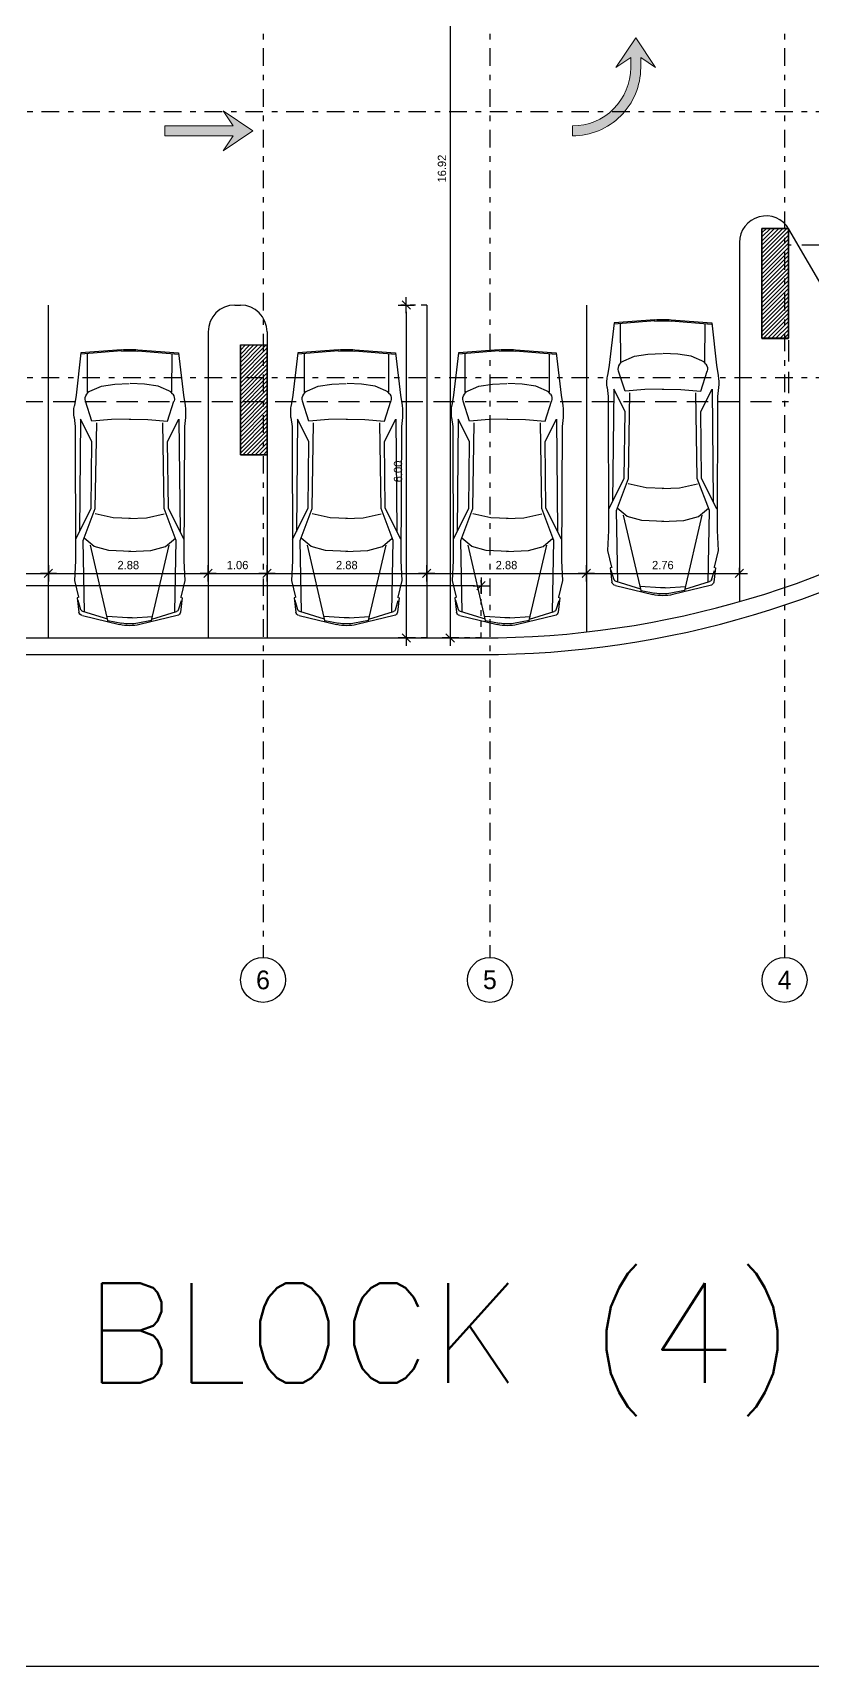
# Model space of a CAD drawing. Extents: x 185 to 567, y -69 to 170.
# Drawn here: x 344.62 to 358.68, y 22.34 to 51.79 of the extents above; entities that cross this region are included whole.
import ezdxf
from ezdxf.enums import TextEntityAlignment as Align

# ---------------------------------------------------------------- set-up
doc = ezdxf.new("R2010")
doc.units = 0
doc.header["$LTSCALE"] = 0.25
doc.header["$MEASUREMENT"] = 0
doc.header["$PDMODE"] = 35
doc.header["$PDSIZE"] = -1
for name, pattern in [('B4-PLANS$0$DASHDOT', [25.4, 12.7, -6.35, 0, -6.35]), ('B4-PLANS$0$DOT2', [0.125, 0, -0.125]), ('B4-PLANS$0$HIDDEN', [9.525, 6.35, -3.175]), ('DOT2', [0.125, 0, -0.125])]:
    doc.linetypes.add(name, pattern=pattern)
doc.layers.get('0').update_dxf_attribs({"linetype": 'CONTINUOUS'})
doc.layers.get('Defpoints').update_dxf_attribs({"linetype": 'CONTINUOUS'})
for name, color, linetype in [('A-AX', 1, 'B4-PLANS$0$DASHDOT'), ('A-AXM', 4, 'CONTINUOUS'), ('A-COL', 11, 'CONTINUOUS'), ('A-EDM', 2, 'CONTINUOUS'), ('A-HDN', 2, 'B4-PLANS$0$HIDDEN'), ('A-IDM', 221, 'CONTINUOUS'), ('A-PARKING', 2, 'CONTINUOUS'), ('A-PAV', 3, 'CONTINUOUS'), ('A-SYMB-50', 4, 'CONTINUOUS'), ('A-WL', 7, 'CONTINUOUS')]:
    doc.layers.add(name, color=color, linetype=linetype)
doc.layers.add('A-COLH', color=1, linetype='CONTINUOUS', lineweight=9)
doc.layers.add('A-TRF-MRK-15', color=45, linetype='CONTINUOUS', lineweight=15)
doc.styles.add('B4-PLANS$0$ROMANS', font='romans.shx')
doc.styles.add('B4-PLANS$0$XA', font='XARAB.SHX')
doc.styles.add('XARAB', font='xarab.shx')
doc.dimstyles.new('DIM100', dxfattribs={"dimtxt": 0.15, "dimasz": 0.12, "dimexe": 0.1, "dimexo": 0, "dimgap": 0.05, "dimtad": 1, "dimzin": 3, "dimdsep": 46, "dimtxsty": 'XARAB', "dimblk": 'DTICK', "dimcen": 0.09, "dimclrd": 256, "dimclre": 4, "dimclrt": 3, "dimadec": 0, "dimazin": 3, "dimtfac": 1, "dimtix": 1, "dimtmove": 2, "dimatfit": 0, "dimldrblk": 'DTICK', "dimfxl": 0.15, "dimtolj": 1, "dimtzin": 3, "dimlwd": -3, "dimlwe": -3, "dimarcsym": 0})

# ---------------------------------------------------------------- blocks, each defined once
blk = doc.blocks.new('col-base-gr')
at = {"layer": 'A-COLH'}
h = blk.add_hatch(dxfattribs=at)
h.set_pattern_fill('ANSI31', color=256, scale=0.35, style=0)
h.set_pattern_definition([(45, (-443.091258, -51.86483), (-0.0309359217, 0.0309359217), [])])
h.paths.add_polyline_path([(20.033, -6.476), (20.433, -6.476), (20.433, -8.126), (20.033, -8.126)])
h = blk.add_hatch(dxfattribs=at)
h.set_pattern_fill('ANSI31', color=256, scale=0.35, style=0)
h.set_pattern_definition([(45, (-443.341257, -53.21483), (-0.0309359217, 0.0309359217), [])])
h.paths.add_polyline_path([(12.193, -8.226), (12.593, -8.226), (12.593, -9.876), (12.193, -9.876)])
at = {"layer": 'A-COL'}
for points in [[(20.033, -6.476), (20.433, -6.476), (20.433, -8.126), (20.033, -8.126)], [(12.193, -8.226), (12.593, -8.226), (12.593, -9.876), (12.193, -9.876)]]:
    blk.add_lwpolyline(points, close=True, dxfattribs=at)
blk = doc.blocks.new('B4-PLANS$0$ACRU1')
at = {"color": 2}
blk.add_circle((0, 0), 600, dxfattribs=at)
at = {"style": 'B4-PLANS$0$ROMANS'}
blk.add_attdef('A', text='', height=450, dxfattribs=at).set_placement((0, 0), align=Align.MIDDLE)
blk = doc.blocks.new('DTICK')
for p, q in [((-1.21, 0), (1.21, 0)), ((0, 1.21), (0, -1.21))]:
    blk.add_line(p, q)
at = {"color": 3}
blk.add_line((-0.63, -0.63), (0.63, 0.63), dxfattribs=at)
blk = doc.blocks.new('*D550')
at = {"layer": 'A-EDM', "color": 4, "linetype": 'DOT2', "lineweight": -3, "ltscale": 2, "transparency": 16777216}
for p, q in [((352.706, 57.797), (354.222, 59.735)), ((366.034, 47.374), (367.55, 49.311))]:
    blk.add_line(p, q, dxfattribs=at)
at = {"layer": 'A-EDM', "linetype": 'ByBlock', "lineweight": -3, "ltscale": 2, "transparency": 16777216}
blk.add_line((354.254, 59.582), (367.393, 49.306), dxfattribs=at)
at = {"layer": 'Defpoints', "color": 0, "linetype": 'ByBlock', "ltscale": 2, "transparency": 16777216}
for p in [(352.706, 57.797), (367.488, 49.232), (366.034, 47.374)]:
    blk.add_point(p, dxfattribs=at)
at = {"layer": 'A-EDM', "linetype": 'ByBlock', "lineweight": -3, "ltscale": 2, "transparency": 16777216, "xscale": 0.12, "yscale": 0.12, "zscale": 0.12}
for p, rotation in [((354.16, 59.656), 141.972027020678), ((367.488, 49.232), 321.972027020678)]:
    blk.add_blockref('DTICK', p, dxfattribs=dict(at, rotation=rotation))
at = {"layer": 'A-EDM', "color": 3, "linetype": 'ByBlock', "ltscale": 2, "transparency": 16777216, "insert": (360.915, 54.561), "char_height": 0.15, "attachment_point": 5, "rotation": 321.972, "style": 'XARAB'}
blk.add_mtext('\\A1;16.92', dxfattribs=at)
blk = doc.blocks.new('*D551')
at = {"layer": 'A-IDM', "color": 4, "linetype": 'DOT2', "lineweight": -3, "ltscale": 2, "transparency": 16777216}
for p, q in [((352.706, 57.797), (352.049, 57.797)), ((352.706, 40.877), (352.049, 40.877))]:
    blk.add_line(p, q, dxfattribs=at)
at = {"layer": 'A-IDM', "linetype": 'ByBlock', "lineweight": -3, "ltscale": 2, "transparency": 16777216}
blk.add_line((352.149, 57.677), (352.149, 40.997), dxfattribs=at)
at = {"layer": 'Defpoints', "color": 0, "linetype": 'ByBlock', "ltscale": 2, "transparency": 16777216}
for p in [(352.706, 57.797), (352.149, 40.877), (352.706, 40.877)]:
    blk.add_point(p, dxfattribs=at)
at = {"layer": 'A-IDM', "linetype": 'ByBlock', "lineweight": -3, "ltscale": 2, "transparency": 16777216, "xscale": 0.12, "yscale": 0.12, "zscale": 0.12}
for p, rotation in [((352.149, 57.797), 90), ((352.149, 40.877), 270)]:
    blk.add_blockref('DTICK', p, dxfattribs=dict(at, rotation=rotation))
at = {"layer": 'A-IDM', "color": 3, "linetype": 'ByBlock', "ltscale": 2, "transparency": 16777216, "insert": (352.001, 49.337), "char_height": 0.15, "attachment_point": 5, "rotation": 90, "style": 'XARAB'}
blk.add_mtext('\\A1;16.92', dxfattribs=at)
blk = doc.blocks.new('B4-PLANS$0$CAR')
for p, q in [((0.798, 0.524), (0.577, 0.498)), ((0.613, 0.465), (0.753, 0.51)), ((0.804, 0.496), (0.798, 0.524)), ((1.062, 0.565), (0.805, 0.503)), ((1.368, 0.55), (1.062, 0.565)), ((3.435, 0.556), (1.368, 0.55)), ((1.7, 0.546), (2.174, 0.309)), ((3.572, 0.572), (3.435, 0.556)), ((3.918, 0.541), (3.755, 0.567)), ((4.569, 0.466), (3.918, 0.541)), ((0.522, 0.444), (0.385, -0.131)), ((0.424, 0.045), (1.607, 0.319)), ((0.469, 0.053), (0.584, 0.434)), ((0.582, 0.41), (1.68, 0.43)), ((1.524, 0.038), (1.585, 0.263)), ((1.585, 0.263), (1.713, 0.416)), ((1.68, 0.43), (2.171, 0.244)), ((3.548, 0.471), (1.815, 0.488)), ((2.174, 0.309), (3.201, 0.297)), ((3.201, 0.297), (3.548, 0.471)), ((3.514, 0.296), (3.825, 0.396)), ((3.543, -0.007), (3.514, 0.296)), ((3.93, 0.376), (3.973, 0.344)), ((3.965, 0.363), (4.554, 0.365)), ((3.965, 0.363), (4.056, 0.151)), ((4.597, -0.16), (4.55, 0.465)), ((4.616, -0.16), (4.569, 0.466)), ((0.446, 0.05), (0.406, -0.163)), ((0.489, -0.25), (0.506, 0.063)), ((1.507, -0.302), (1.524, 0.038)), ((2.026, -0.031), (2.089, 0.246)), ((2.171, 0.244), (3.49, 0.223)), ((4.056, 0.151), (4.087, -0.057)), ((2.017, -0.299), (2.026, -0.031)), ((3.546, -0.296), (3.543, -0.007)), ((4.087, -0.057), (4.095, -0.279)), ((0.522, -1.017), (0.385, -0.442)), ((0.446, -0.622), (0.406, -0.409)), ((0.489, -0.322), (0.506, -0.636)), ((1.507, -0.271), (1.524, -0.611)), ((2.017, -0.274), (2.026, -0.542)), ((3.546, -0.277), (3.543, -0.565)), ((4.087, -0.516), (4.095, -0.293)), ((4.597, -0.413), (4.55, -1.038)), ((4.616, -0.413), (4.569, -1.039)), ((0.424, -0.618), (1.607, -0.892)), ((0.469, -0.626), (0.584, -1.007)), ((1.524, -0.611), (1.585, -0.836)), ((2.026, -0.542), (2.089, -0.818)), ((3.543, -0.565), (3.514, -0.869)), ((3.965, -0.935), (4.056, -0.724)), ((4.056, -0.724), (4.087, -0.516)), ((0.582, -0.983), (1.68, -1.003)), ((1.585, -0.836), (1.713, -0.989)), ((1.68, -1.003), (2.171, -0.817)), ((1.7, -1.119), (2.174, -0.881)), ((2.171, -0.817), (3.49, -0.795)), ((2.174, -0.881), (3.201, -0.87)), ((3.201, -0.87), (3.548, -1.044)), ((3.514, -0.869), (3.825, -0.968)), ((3.93, -0.949), (3.973, -0.916)), ((3.965, -0.935), (4.554, -0.938)), ((0.798, -1.096), (0.577, -1.07)), ((0.613, -1.038), (0.753, -1.082)), ((0.804, -1.069), (0.798, -1.096)), ((1.062, -1.137), (0.805, -1.076)), ((1.368, -1.122), (1.062, -1.137)), ((3.435, -1.129), (1.368, -1.122)), ((3.548, -1.044), (1.815, -1.061)), ((3.572, -1.144), (3.435, -1.129)), ((3.918, -1.113), (3.755, -1.14)), ((4.569, -1.039), (3.918, -1.113))]:
    blk.add_line(p, q)
at = {"extrusion": (0, 0, -1)}
for centre, major_axis, start_param, end_param in [((3.647, -0.304), (0, -0.88), 3.043405, 3.282468), ((0.583, 0.425), (0, -0.0734), 1.838504, 3.040186), ((0.625, 0.418), (0, -0.0489), 1.906085, 2.871308), ((3.86, 0.254), (0, -0.147), 2.870532, 3.730396), ((0.877, -0.286), (0, 0.587), 4.444681, 4.980097), ((0.905, -0.286), (0, 0.587), 4.501296, 4.923482), ((0.998, -0.286), (0, 0.587), 4.65084, 4.773938), ((3.325, -0.286), (0, 1.467), 1.484564, 1.657029), ((3.345, -0.286), (0, 1.467), 1.484564, 1.657029), ((3.86, -0.827), (0, 0.147), 2.55279, 3.412653), ((0.583, -0.997), (0, 0.0734), 3.243, 4.444681), ((0.625, -0.991), (0, 0.0489), 3.411877, 4.3771), ((3.647, -0.268), (0, 0.88), 3.000717, 3.23978)]:
    blk.add_ellipse(centre, major_axis=major_axis, ratio=0.869565, start_param=start_param, end_param=end_param, dxfattribs=at)
blk = doc.blocks.new('*D157')
at = {"layer": 'A-IDM', "color": 4, "linetype": 'DOT2', "lineweight": -3, "transparency": 16777216}
for p, q in [((318.425, 40.877), (318.425, 41.918)), ((352.706, 40.877), (352.706, 41.918))]:
    blk.add_line(p, q, dxfattribs=at)
at = {"layer": 'A-IDM', "linetype": 'ByBlock', "lineweight": -3, "transparency": 16777216}
blk.add_line((352.586, 41.818), (318.545, 41.818), dxfattribs=at)
at = {"layer": 'Defpoints', "color": 0, "linetype": 'ByBlock', "transparency": 16777216}
for p in [(318.425, 41.818), (318.425, 40.877), (352.706, 40.877)]:
    blk.add_point(p, dxfattribs=at)
at = {"layer": 'A-IDM', "linetype": 'ByBlock', "lineweight": -3, "transparency": 16777216, "xscale": 0.12, "yscale": 0.12, "zscale": 0.12}
for p, rotation in [((318.425, 41.818), 180.0000000001768), ((352.706, 41.818), 1.767386237361279e-10)]:
    blk.add_blockref('DTICK', p, dxfattribs=dict(at, rotation=rotation))
at = {"layer": 'A-IDM', "color": 3, "linetype": 'ByBlock', "transparency": 16777216, "insert": (335.566, 41.966), "char_height": 0.15, "attachment_point": 5, "style": 'XARAB'}
blk.add_mtext('\\A1;34.28', dxfattribs=at)
blk = doc.blocks.new('T-MARK')
blk.add_hatch(color=1).paths.add_polyline_path([(0, 0), (600, -900), (150, -600), (150, -2650), (-150, -2650), (-150, -600), (-600, -900)])
blk.add_lwpolyline([(0, 0), (600, -900), (150, -600), (150, -2650), (-150, -2650), (-150, -600), (-600, -900)], close=True)
blk = doc.blocks.new('*D249')
at = {"layer": 'A-PAV', "color": 4, "linetype": 'DOT2', "lineweight": -3, "transparency": 16777216}
for p, q in [((344.903, 42.041), (344.903, 42.141)), ((342.023, 42.041), (342.023, 41.941))]:
    blk.add_line(p, q, dxfattribs=at)
at = {"layer": 'A-PAV', "linetype": 'ByBlock', "lineweight": -3, "transparency": 16777216}
blk.add_line((342.143, 42.041), (344.783, 42.041), dxfattribs=at)
at = {"layer": 'Defpoints', "color": 0, "linetype": 'ByBlock', "transparency": 16777216}
for p in [(342.023, 42.041), (344.903, 42.041), (344.903, 42.041)]:
    blk.add_point(p, dxfattribs=at)
at = {"layer": 'A-PAV', "linetype": 'ByBlock', "lineweight": -3, "transparency": 16777216, "xscale": 0.12, "yscale": 0.12, "zscale": 0.12, "rotation": 180}
blk.add_blockref('DTICK', (342.023, 42.041), dxfattribs=at)
at = {"layer": 'A-PAV', "linetype": 'ByBlock', "lineweight": -3, "transparency": 16777216, "xscale": 0.12, "yscale": 0.12, "zscale": 0.12}
blk.add_blockref('DTICK', (344.903, 42.041), dxfattribs=at)
at = {"layer": 'A-PAV', "color": 3, "linetype": 'ByBlock', "transparency": 16777216, "insert": (343.463, 42.189), "char_height": 0.15, "attachment_point": 5, "style": 'XARAB'}
blk.add_mtext('\\A1;2.88', dxfattribs=at)
blk = doc.blocks.new('*D250')
at = {"layer": 'A-PAV', "color": 4, "linetype": 'DOT2', "lineweight": -3, "transparency": 16777216}
for p, q in [((344.903, 42.041), (344.903, 42.141)), ((347.783, 42.041), (347.783, 42.141))]:
    blk.add_line(p, q, dxfattribs=at)
at = {"layer": 'A-PAV', "linetype": 'ByBlock', "lineweight": -3, "transparency": 16777216}
blk.add_line((345.023, 42.041), (347.663, 42.041), dxfattribs=at)
at = {"layer": 'Defpoints', "color": 0, "linetype": 'ByBlock', "transparency": 16777216}
for p in [(344.903, 42.041), (347.783, 42.041), (347.783, 42.041)]:
    blk.add_point(p, dxfattribs=at)
at = {"layer": 'A-PAV', "linetype": 'ByBlock', "lineweight": -3, "transparency": 16777216, "xscale": 0.12, "yscale": 0.12, "zscale": 0.12, "rotation": 180}
blk.add_blockref('DTICK', (344.903, 42.041), dxfattribs=at)
at = {"layer": 'A-PAV', "linetype": 'ByBlock', "lineweight": -3, "transparency": 16777216, "xscale": 0.12, "yscale": 0.12, "zscale": 0.12}
blk.add_blockref('DTICK', (347.783, 42.041), dxfattribs=at)
at = {"layer": 'A-PAV', "color": 3, "linetype": 'ByBlock', "transparency": 16777216, "insert": (346.343, 42.189), "char_height": 0.15, "attachment_point": 5, "style": 'XARAB'}
blk.add_mtext('\\A1;2.88', dxfattribs=at)
blk = doc.blocks.new('*D251')
at = {"layer": 'A-PAV', "color": 4, "linetype": 'DOT2', "lineweight": -3, "transparency": 16777216}
for p, q in [((347.783, 42.041), (347.783, 42.141)), ((348.845, 42.041), (348.845, 42.141))]:
    blk.add_line(p, q, dxfattribs=at)
at = {"layer": 'A-PAV', "linetype": 'ByBlock', "lineweight": -3, "transparency": 16777216}
blk.add_line((347.903, 42.041), (348.725, 42.041), dxfattribs=at)
at = {"layer": 'Defpoints', "color": 0, "linetype": 'ByBlock', "transparency": 16777216}
for p in [(347.783, 42.041), (348.845, 42.041), (348.845, 42.041)]:
    blk.add_point(p, dxfattribs=at)
at = {"layer": 'A-PAV', "linetype": 'ByBlock', "lineweight": -3, "transparency": 16777216, "xscale": 0.12, "yscale": 0.12, "zscale": 0.12, "rotation": 180}
blk.add_blockref('DTICK', (347.783, 42.041), dxfattribs=at)
at = {"layer": 'A-PAV', "linetype": 'ByBlock', "lineweight": -3, "transparency": 16777216, "xscale": 0.12, "yscale": 0.12, "zscale": 0.12}
blk.add_blockref('DTICK', (348.845, 42.041), dxfattribs=at)
at = {"layer": 'A-PAV', "color": 3, "linetype": 'ByBlock', "transparency": 16777216, "insert": (348.314, 42.189), "char_height": 0.15, "attachment_point": 5, "style": 'XARAB'}
blk.add_mtext('\\A1;1.06', dxfattribs=at)
blk = doc.blocks.new('*D252')
at = {"layer": 'A-PAV', "color": 4, "linetype": 'DOT2', "lineweight": -3, "transparency": 16777216}
for p, q in [((348.845, 42.041), (348.845, 42.141)), ((351.725, 42.041), (351.725, 42.141))]:
    blk.add_line(p, q, dxfattribs=at)
at = {"layer": 'A-PAV', "linetype": 'ByBlock', "lineweight": -3, "transparency": 16777216}
blk.add_line((348.965, 42.041), (351.605, 42.041), dxfattribs=at)
at = {"layer": 'Defpoints', "color": 0, "linetype": 'ByBlock', "transparency": 16777216}
for p in [(348.845, 42.041), (351.725, 42.041), (351.725, 42.041)]:
    blk.add_point(p, dxfattribs=at)
at = {"layer": 'A-PAV', "linetype": 'ByBlock', "lineweight": -3, "transparency": 16777216, "xscale": 0.12, "yscale": 0.12, "zscale": 0.12, "rotation": 180}
blk.add_blockref('DTICK', (348.845, 42.041), dxfattribs=at)
at = {"layer": 'A-PAV', "linetype": 'ByBlock', "lineweight": -3, "transparency": 16777216, "xscale": 0.12, "yscale": 0.12, "zscale": 0.12}
blk.add_blockref('DTICK', (351.725, 42.041), dxfattribs=at)
at = {"layer": 'A-PAV', "color": 3, "linetype": 'ByBlock', "transparency": 16777216, "insert": (350.285, 42.189), "char_height": 0.15, "attachment_point": 5, "style": 'XARAB'}
blk.add_mtext('\\A1;2.88', dxfattribs=at)
blk = doc.blocks.new('*D253')
at = {"layer": 'A-PAV', "color": 4, "linetype": 'DOT2', "lineweight": -3, "transparency": 16777216}
for p, q in [((351.725, 42.041), (351.725, 42.141)), ((354.605, 42.041), (354.605, 42.141))]:
    blk.add_line(p, q, dxfattribs=at)
at = {"layer": 'A-PAV', "linetype": 'ByBlock', "lineweight": -3, "transparency": 16777216}
blk.add_line((351.845, 42.041), (354.485, 42.041), dxfattribs=at)
at = {"layer": 'Defpoints', "color": 0, "linetype": 'ByBlock', "transparency": 16777216}
for p in [(351.725, 42.041), (354.605, 42.041), (354.605, 42.041)]:
    blk.add_point(p, dxfattribs=at)
at = {"layer": 'A-PAV', "linetype": 'ByBlock', "lineweight": -3, "transparency": 16777216, "xscale": 0.12, "yscale": 0.12, "zscale": 0.12, "rotation": 180}
blk.add_blockref('DTICK', (351.725, 42.041), dxfattribs=at)
at = {"layer": 'A-PAV', "linetype": 'ByBlock', "lineweight": -3, "transparency": 16777216, "xscale": 0.12, "yscale": 0.12, "zscale": 0.12}
blk.add_blockref('DTICK', (354.605, 42.041), dxfattribs=at)
at = {"layer": 'A-PAV', "color": 3, "linetype": 'ByBlock', "transparency": 16777216, "insert": (353.165, 42.189), "char_height": 0.15, "attachment_point": 5, "style": 'XARAB'}
blk.add_mtext('\\A1;2.88', dxfattribs=at)
blk = doc.blocks.new('*D254')
at = {"layer": 'A-PAV', "color": 4, "linetype": 'DOT2', "lineweight": -3, "transparency": 16777216}
for p, q in [((354.605, 42.041), (354.605, 42.141)), ((357.365, 42.041), (357.365, 42.141))]:
    blk.add_line(p, q, dxfattribs=at)
at = {"layer": 'A-PAV', "linetype": 'ByBlock', "lineweight": -3, "transparency": 16777216}
blk.add_line((354.725, 42.041), (357.245, 42.041), dxfattribs=at)
at = {"layer": 'Defpoints', "color": 0, "linetype": 'ByBlock', "transparency": 16777216}
for p in [(354.605, 42.041), (357.365, 42.041), (357.365, 42.041)]:
    blk.add_point(p, dxfattribs=at)
at = {"layer": 'A-PAV', "linetype": 'ByBlock', "lineweight": -3, "transparency": 16777216, "xscale": 0.12, "yscale": 0.12, "zscale": 0.12, "rotation": 180}
blk.add_blockref('DTICK', (354.605, 42.041), dxfattribs=at)
at = {"layer": 'A-PAV', "linetype": 'ByBlock', "lineweight": -3, "transparency": 16777216, "xscale": 0.12, "yscale": 0.12, "zscale": 0.12}
blk.add_blockref('DTICK', (357.365, 42.041), dxfattribs=at)
at = {"layer": 'A-PAV', "color": 3, "linetype": 'ByBlock', "transparency": 16777216, "insert": (355.985, 42.189), "char_height": 0.15, "attachment_point": 5, "style": 'XARAB'}
blk.add_mtext('\\A1;2.76', dxfattribs=at)
blk = doc.blocks.new('dsf')
at = {"layer": 'A-HDN', "ltscale": 0.2}
for p, q in [((315.009, -12.239), (315.009, -14.589)), ((318.859, -12.239), (315.009, -12.239)), ((293.479, -14.589), (315.009, -14.589))]:
    blk.add_line(p, q, dxfattribs=at)
blk = doc.blocks.new('*D1343')
at = {"layer": 'A-IDM', "color": 4, "linetype": 'B4-PLANS$0$DOT2', "lineweight": -3, "transparency": 16777216}
for p, q in [((351.725, 46.877), (351.257, 46.877)), ((351.725, 40.877), (351.257, 40.877))]:
    blk.add_line(p, q, dxfattribs=at)
at = {"layer": 'A-IDM', "linetype": 'ByBlock', "lineweight": -3, "transparency": 16777216}
blk.add_line((351.357, 46.757), (351.357, 40.997), dxfattribs=at)
at = {"layer": 'Defpoints', "color": 0, "linetype": 'ByBlock', "transparency": 16777216}
for p in [(351.725, 46.877), (351.357, 40.877), (351.725, 40.877)]:
    blk.add_point(p, dxfattribs=at)
at = {"layer": 'A-IDM', "linetype": 'ByBlock', "lineweight": -3, "transparency": 16777216, "xscale": 0.12, "yscale": 0.12, "zscale": 0.12}
for p, rotation in [((351.357, 46.877), 90), ((351.357, 40.877), 270)]:
    blk.add_blockref('DTICK', p, dxfattribs=dict(at, rotation=rotation))
at = {"layer": 'A-IDM', "color": 3, "linetype": 'ByBlock', "transparency": 16777216, "insert": (351.209, 43.877), "char_height": 0.15, "attachment_point": 5, "rotation": 90, "style": 'XARAB'}
blk.add_mtext('\\A1;6.00', dxfattribs=at)
blk = doc.blocks.new('*U1410')
h = blk.add_hatch(color=1)
edge = h.paths.add_edge_path()
edge.add_arc((0.885, 0.174), 0.875, 90, 180, ccw=False)
edge.add_line((0.885, 1.049), (0.885, 1.199))
edge.add_arc((0.885, 0.174), 1.025, 90, 180)
edge.add_line((-0.14, 0.174), (-0.14, 0.024))
edge.add_line((-0.14, 0.024), (-0.365, 0.174))
edge.add_line((-0.365, 0.174), (-0.065, -0.276))
edge.add_line((-0.065, -0.276), (0.235, 0.174))
edge.add_line((0.235, 0.174), (0.01, 0.024))
edge.add_line((0.01, 0.024), (0.01, 0.174))
blk.add_lwpolyline([(0.01, 0.174, -0.414214), (0.885, 1.049), (0.885, 1.199, 0.414214), (-0.14, 0.174), (-0.14, 0.024), (-0.365, 0.174), (-0.065, -0.276), (0.235, 0.174), (0.01, 0.024)], format="xyb", close=True)

msp = doc.modelspace()

# ---------------------------------------------------------------- linework, layer by layer
at = {"layer": 'A-AX', "ltscale": 0.1}
for p, q in [((348.773, 78.701), (348.773, 35.117)), ((352.865, 78.701), (352.865, 35.117)), ((358.181, 78.701), (358.181, 35.117)), ((302.885, 50.369), (374.837, 50.369)), ((302.885, 45.569), (374.837, 45.569))]:
    msp.add_line(p, q, dxfattribs=at)
at = {"layer": 'A-PAV'}
for p, q in [((357.365, 48.004), (357.365, 41.531)), ((361.211, 43.17), (358.26, 48.245)), ((344.903, 40.877), (344.903, 46.877)), ((348.263, 46.877), (348.365, 46.877)), ((351.725, 46.877), (351.725, 40.877)), ((354.605, 46.877), (354.605, 40.984)), ((347.783, 46.397), (347.783, 40.877)), ((348.845, 46.397), (348.845, 40.877))]:
    msp.add_line(p, q, dxfattribs=at)
for centre, start, end in [((357.845, 48.004), 30.1742, 180), ((348.263, 46.397), 90, 180), ((348.365, 46.397), 0, 90)]:
    msp.add_arc(centre, 0.48, start, end, dxfattribs=at)
at = {"layer": 'A-WL'}
msp.add_line((318.425, 40.877), (352.706, 40.877), dxfattribs=at)
msp.add_lwpolyline([(352.706, 40.577, 0.64529), (365.636, 69.17), (357.499, 78.421, -0.002709), (357.066, 78.133, -0.160497), (328.07, 70.279), (308.825, 71.315), (308.825, 50.177, 0.414214), (318.425, 40.577)], format="xyb", close=True, dxfattribs=at)
at = {"layer": 'A-WL', "linetype": 'ByBlock'}
for points in [[(357.773, 46.277), (358.253, 46.277), (358.253, 48.257), (357.773, 48.257)], [(348.365, 44.177), (348.845, 44.177), (348.845, 46.157), (348.365, 46.157)]]:
    msp.add_lwpolyline(points, close=True, dxfattribs=at)
at = {"layer": 'A-WL'}
msp.add_arc((352.706, 57.797), 16.92, 270, 41.335, dxfattribs=at)
at = {"layer": 'Defpoints'}
msp.add_lwpolyline([(379.261, 88.822), (296.433, 88.822), (296.433, 22.338), (379.261, 22.338)], close=True, dxfattribs=at)
msp.add_lwpolyline([(379.261, 88.822), (296.433, 88.822), (296.433, 22.338), (379.261, 22.338)], close=True, dxfattribs=at)

# ---------------------------------------------------------------- block references
at = {"linetype": 'ByBlock', "xscale": 1.2, "yscale": 1.2, "zscale": 1.2}
msp.add_blockref('col-base-gr', (333.733, 56.029), dxfattribs=at)
at = {"layer": 'A-AXM'}
ref = msp.add_blockref('B4-PLANS$0$ACRU1', (348.773, 34.712), dxfattribs=dict(at, xscale=0.0006749999010935751, yscale=0.0006749999010935751, zscale=0.0006749999010935751))
ref.add_attrib('A', '6', dxfattribs={"layer": '0', "height": 0.337, "rotation": 360, "style": 'B4-PLANS$0$XA', "flags": 12}).set_placement((348.773, 34.712), align=Align.MIDDLE)
ref = msp.add_blockref('B4-PLANS$0$ACRU1', (352.865, 34.712, 0), dxfattribs=dict(at, xscale=0.0006749999010935751, yscale=0.0006749999010935751, zscale=0.0006749999010935751))
ref.add_attrib('A', '5', dxfattribs={"layer": '0', "height": 0.337, "rotation": 360, "style": 'B4-PLANS$0$XA', "flags": 12}).set_placement((352.865, 34.712, 0), align=Align.MIDDLE)
ref = msp.add_blockref('B4-PLANS$0$ACRU1', (358.181, 34.712), dxfattribs=dict(at, xscale=0.0006749999010935751, yscale=0.0006749999010935751, zscale=0.0006749999010935751))
ref.add_attrib('A', '4', dxfattribs={"layer": '0', "height": 0.337, "rotation": 360, "style": 'B4-PLANS$0$XA', "flags": 12}).set_placement((358.181, 34.712), align=Align.MIDDLE)
at = {"layer": 'A-PARKING', "xscale": 1.170697673809286, "yscale": 1.170697673809286, "zscale": 1.170697673809286, "rotation": 90}
for p in [(355.65, 41.209), (346.034, 40.668), (349.947, 40.668), (352.845, 40.668)]:
    msp.add_blockref('B4-PLANS$0$CAR', p, dxfattribs=at)
at = {"layer": 'A-SYMB-50', "linetype": 'ByBlock', "xscale": 1.2, "yscale": 1.2, "zscale": 1.2}
msp.add_blockref('dsf', (-19.758, 62.644), dxfattribs=at)
at = {"layer": 'A-TRF-MRK-15'}
for name, p, xscale, yscale, zscale, rotation in [('*U1410', (355.417, 51.366), 1.2, 1.2, 1.2, 180), ('T-MARK', (348.592, 50.016), -0.000600000000122236, 0.0005999999999858119, 0.0006, 270)]:
    msp.add_blockref(name, p, dxfattribs=dict(at, xscale=xscale, yscale=yscale, zscale=zscale, rotation=rotation))

# ---------------------------------------------------------------- texts
at = {"layer": 'Defpoints', "style": 'B4-PLANS$0$ROMANS'}
msp.add_text('1st BASEMENT FLOOR BLOCK (4)', height=1.8, dxfattribs=at).set_placement((318.093, 27.446, 0))
msp.add_text('1st BASEMENT FLOOR BLOCK (4)', height=1.8, dxfattribs=at).set_placement((318.093, 27.446, 0))

# ---------------------------------------------------------------- dimensions: what is measured, and where the dimension line sits
at = {"layer": 'A-EDM', "linetype": 'ByBlock', "ltscale": 2}
dim = msp.add_aligned_dim(p1=(352.706, 57.797), p2=(366.034, 47.374), distance=2.36, dimstyle='DIM100', dxfattribs=at)
dim.commit()
dim.dimension.update_dxf_attribs({"geometry": '*D550', "text_midpoint": (360.915, 54.561)})
at = {"layer": 'A-IDM', "linetype": 'ByBlock', "ltscale": 2}
dim = msp.add_aligned_dim(p1=(352.706, 57.797), p2=(352.706, 40.877), distance=-0.557, dimstyle='DIM100', dxfattribs=at)
dim.commit()
dim.dimension.update_dxf_attribs({"geometry": '*D551', "text_midpoint": (352.001, 49.337)})
at = {"layer": 'A-IDM', "linetype": 'ByBlock'}
dim = msp.add_aligned_dim(p1=(351.725, 46.877), p2=(351.725, 40.877), distance=-0.368, dimstyle='DIM100', override={"dimfxl": 0.15}, dxfattribs=at)
dim.commit()
dim.dimension.update_dxf_attribs({"geometry": '*D1343', "text_midpoint": (351.209, 43.877)})
dim = msp.add_aligned_dim(p1=(352.706, 40.877), p2=(318.425, 40.877), distance=-0.94, dimstyle='DIM100', dxfattribs=at)
dim.commit()
dim.dimension.update_dxf_attribs({"geometry": '*D157', "text_midpoint": (335.566, 41.966)})
at = {"layer": 'A-PAV', "linetype": 'ByBlock'}
for p1, p2, picture, middle in [((342.023, 42.041), (344.903, 42.041), '*D249', (343.463, 42.189)), ((344.903, 42.041), (347.783, 42.041), '*D250', (346.343, 42.189)), ((347.783, 42.041), (348.845, 42.041), '*D251', (348.314, 42.189)), ((348.845, 42.041), (351.725, 42.041), '*D252', (350.285, 42.189)), ((351.725, 42.041), (354.605, 42.041), '*D253', (353.165, 42.189)), ((354.605, 42.041), (357.365, 42.041), '*D254', (355.985, 42.189))]:
    dim = msp.add_aligned_dim(p1=p1, p2=p2, distance=0, dimstyle='DIM100', dxfattribs=at)
    dim.commit()
    dim.dimension.update_dxf_attribs({"geometry": picture, "text_midpoint": middle})

doc.saveas('drawing.dxf')
